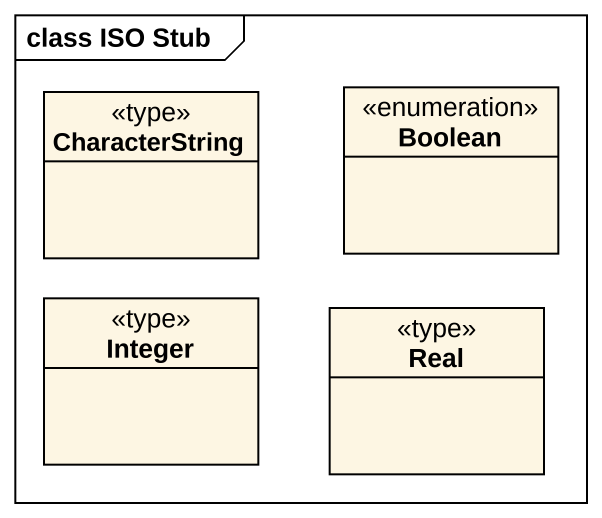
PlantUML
@startuml
mainframe class ISO Stub
hide circle
hide empty members
class CharacterString <<type>>
enum Boolean
class Integer <<type>>
class Real <<type>>
@enduml
